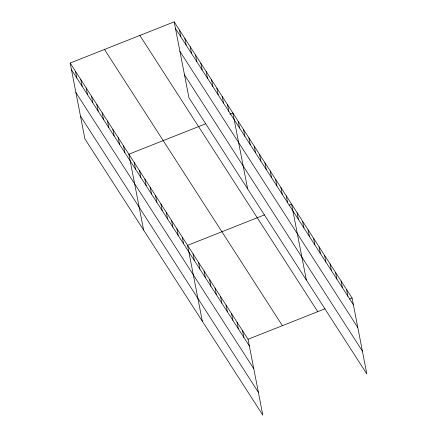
<?xml version="1.0" encoding="UTF-8"?>
<svg xmlns="http://www.w3.org/2000/svg" width="437" height="437" viewBox="0 0 437 437"><rect width="100%" height="100%" fill="white"/><g stroke="black" fill="none" stroke-linecap="round" stroke-linejoin="round"><path stroke-width="0.66" d="M70.166 63.048L248.063 339.265L262.817 415.15L84.92 138.933L70.166 63.048L174.183 21.85L352.08 298.067L366.834 373.952L188.937 97.735L174.183 21.85M205.794 123.737L128.877 154.201L143.626 230.086M229.878 114.194L232.888 113.003L247.642 188.888M264.5 214.884L187.582 245.348L202.331 321.239M289.185 205.106L291.594 204.155L306.348 280.041M248.063 339.265L324.981 308.801M349.671 299.023L352.08 298.067M175.488 28.547L353.386 304.764M179.924 51.38L357.821 327.597M184.496 74.902L362.393 351.119M139.862 35.446L317.754 311.663M104.492 49.452L282.389 325.669M71.471 69.745L249.369 345.962M75.907 92.578L253.804 368.795M80.479 116.1L258.376 392.317M346.585 289.529L347.885 296.226M341.084 280.991L342.384 287.688M335.583 272.453L336.889 279.15M330.088 263.915L331.388 270.612M324.587 255.377L325.887 262.074M319.092 246.839L320.392 253.536M313.591 238.302L314.891 244.999M308.09 229.764L309.396 236.461M302.595 221.226L303.895 227.928M297.094 212.693L298.395 219.39M286.257 195.869L287.562 202.566M280.92 187.582L282.226 194.279M275.583 179.296L276.889 185.993M270.246 171.009L271.552 177.706M264.909 162.722L266.215 169.419M259.573 154.436L260.878 161.133M254.236 146.149L255.541 152.846M248.899 137.863L250.204 144.56M243.562 129.576L244.867 136.273M238.225 121.289L239.531 127.986M227.551 104.716L228.857 111.413M222.215 96.43L223.52 103.127M216.878 88.143L218.183 94.84M211.541 79.856L212.846 86.553M206.204 71.57L207.509 78.267M200.867 63.283L202.173 69.98M195.53 54.996L196.836 61.693M190.193 46.71L191.499 53.407M242.568 330.727L243.868 337.424M184.856 38.423L186.162 45.12M237.067 322.189L238.367 328.886M179.52 30.137L180.825 36.834M231.566 313.651L232.872 320.348M226.071 305.113L227.371 311.81M220.57 296.576L221.876 303.273M215.075 288.038L216.375 294.735M209.574 279.5L210.874 286.197M204.074 270.962L205.379 277.659M198.578 262.424L199.878 269.121M193.078 253.886L194.383 260.583M182.245 237.062L183.545 243.764M176.909 228.78L178.209 235.477M171.572 220.494L172.872 227.191M166.235 212.207L167.535 218.904M160.898 203.921L162.198 210.618M155.561 195.634L156.861 202.331M150.224 187.347L151.524 194.044M144.887 179.061L146.187 185.758M139.55 170.774L140.851 177.471M134.214 162.488L135.514 169.185M123.54 145.914L124.84 152.611M118.203 137.628L119.503 144.325M112.866 129.341L114.166 136.038M107.524 121.054L108.829 127.751M102.187 112.768L103.493 119.465M96.85 104.481L98.156 111.178M91.513 96.195L92.819 102.892M86.176 87.908L87.482 94.605M80.84 79.621L82.145 86.318M75.503 71.335L76.808 78.032"/></g></svg>
